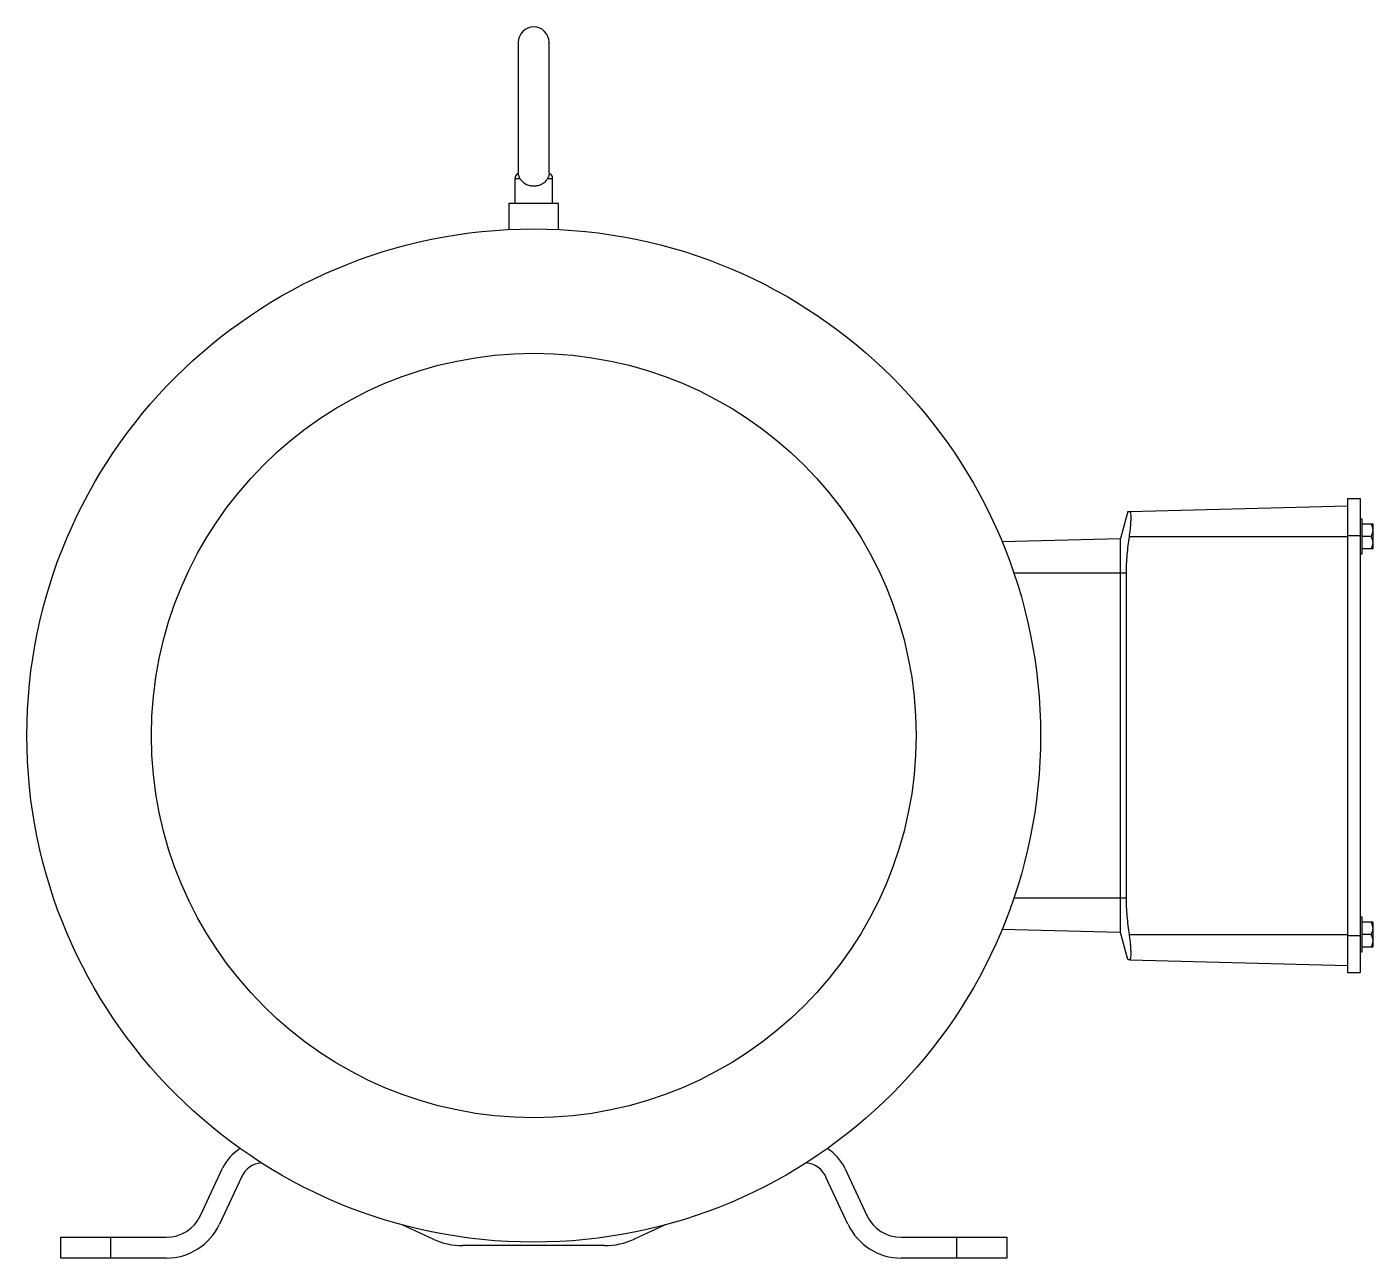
# Paper-space layout '_Left' of a CAD drawing. Header units: inches. Extents: x -5.1 to 8.4, y -5.3 to 7.1.
import ezdxf

# ---------------------------------------------------------------- set-up
doc = ezdxf.new("R2010")
doc.units = ezdxf.units.IN
doc.header["$MEASUREMENT"] = 0

psp = doc.layouts.new('_Left')

# ---------------------------------------------------------------- linework, layer by layer
at = {"color": 7, "linetype": 'Continuous', "lineweight": 25}
for p, q in [((-0.155, 6.964), (-0.155, 5.654)), ((0.155, 5.654), (0.155, 6.964)), ((-0.19, 5.594), (-0.19, 5.344)), ((-0.137, 5.594), (-0.19, 5.594)), ((0.19, 5.594), (0.137, 5.594)), ((0.19, 5.344), (0.19, 5.594)), ((-0.249, 5.344), (-0.249, 5.084)), ((0.249, 5.344), (-0.249, 5.344)), ((0.249, 5.084), (0.249, 5.344)), ((5.985, 2.252), (8.171, 2.309)), ((8.171, 2.38), (8.171, -2.38)), ((8.171, 2.38), (8.301, 2.38)), ((8.301, 2.38), (8.301, -2.38)), ((5.966, 2.251), (5.892, 1.979)), ((8.319, 2.174), (8.301, 2.174)), ((8.319, 1.826), (8.319, 2.174)), ((8.427, 2.125), (8.319, 2.125)), ((8.429, 1.878), (8.429, 2.122)), ((4.702, 1.948), (5.892, 1.979)), ((5.892, -1.979), (5.892, 1.979)), ((5.979, 2), (8.171, 2)), ((8.171, 2.01), (8.301, 2.01)), ((8.41, 2), (8.319, 2)), ((8.301, 1.826), (8.319, 1.826)), ((8.427, 1.875), (8.319, 1.875)), ((5.949, 1.63), (4.822, 1.63)), ((5.949, 1.63), (5.949, -1.63)), ((4.822, -1.63), (5.949, -1.63)), ((8.319, -1.826), (8.301, -1.826)), ((8.319, -2.174), (8.319, -1.826)), ((8.427, -1.875), (8.319, -1.875)), ((8.429, -2.122), (8.429, -1.878)), ((5.892, -1.979), (4.702, -1.948)), ((5.966, -2.251), (5.892, -1.979)), ((5.979, -2), (8.171, -2)), ((8.171, -2.01), (8.301, -2.01)), ((8.41, -2), (8.319, -2)), ((8.427, -2.125), (8.319, -2.125)), ((5.985, -2.252), (8.171, -2.309)), ((8.301, -2.174), (8.319, -2.174)), ((8.171, -2.38), (8.301, -2.38)), ((-3.346, -4.821), (-3.125, -4.348)), ((-2.935, -4.437), (-3.156, -4.91)), ((3.156, -4.91), (2.935, -4.437)), ((3.125, -4.348), (3.346, -4.821)), ((-1.01, -5.059), (-1.313, -4.918)), ((1.313, -4.918), (1.01, -5.059)), ((-4.75, -5.25), (-4.75, -5.041)), ((-4.75, -5.041), (-3.69, -5.041)), ((-4.25, -5.041), (-4.25, -5.25)), ((0.711, -5.125), (-0.711, -5.125)), ((3.69, -5.041), (4.75, -5.041)), ((4.25, -5.25), (4.25, -5.041)), ((4.75, -5.041), (4.75, -5.25)), ((-3.69, -5.25), (-4.75, -5.25)), ((4.75, -5.25), (3.69, -5.25))]:
    psp.add_line(p, q, dxfattribs=at)
for radius in [5.09, 3.84]:
    psp.add_circle((0, 0), radius, dxfattribs=at)
for centre, radius, start, end in [((0, 6.964), 0.155, 0, 180), ((-0.13, 5.594), 0.06, 116.2433, 180), ((0.13, 5.594), 0.06, 0, 63.9636), ((8.319, 2.062), 0.11, 0.3098, 34.9619), ((8.319, 2.063), 0.11, 325.0381, 359.6902), ((8.288, 2), 0.186, 40.8794, 42.0896), ((8.319, 1.937), 0.11, 0.3098, 34.9619), ((8.319, 1.938), 0.11, 325.0381, 359.6902), ((8.288, 2), 0.186, 317.9104, 319.1206), ((8.319, -1.938), 0.11, 0.3098, 34.9619), ((8.288, -2), 0.186, 40.8794, 42.0896), ((8.319, -1.937), 0.11, 325.0381, 359.6902), ((8.319, -2.063), 0.11, 0.3098, 34.9619), ((8.319, -2.062), 0.11, 325.0381, 359.6902), ((8.288, -2), 0.186, 317.9104, 319.1206), ((-2.709, -4.542), 0.459, 121.2435, 155), ((2.709, -4.542), 0.459, 25, 58.7565), ((-2.709, -4.542), 0.25, 95.6074, 155), ((2.709, -4.542), 0.25, 25, 84.3926), ((-3.69, -4.661), 0.38, 270, 335), ((3.69, -4.661), 0.38, 205, 270), ((-3.69, -4.661), 0.589, 270, 335), ((3.69, -4.661), 0.589, 205, 270), ((-0.711, -4.416), 0.709, 245, 270), ((0.711, -4.416), 0.709, 270, 295)]:
    psp.add_arc(centre, radius, start, end, dxfattribs=at)
for points, knots in [([(-0.137, 5.594), (-0.141, 5.602), (-0.149, 5.617), (-0.154, 5.635), (-0.155, 5.647), (-0.155, 5.645), (-0.155, 5.645)], [0, 0, 0, 0, 0.233678, 0.451263, 0.796016, 1, 1, 1, 1]), ([(-0.137, 5.594), (-0.131, 5.583), (-0.123, 5.573), (-0.109, 5.56), (-0.104, 5.555), (-0.093, 5.548), (-0.088, 5.544), (-0.076, 5.538), (-0.07, 5.535), (-0.057, 5.53), (-0.05, 5.528), (-0.036, 5.525), (-0.029, 5.524), (-0.015, 5.522), (-0.008, 5.522), (0.007, 5.522), (0.014, 5.522), (0.029, 5.524), (0.036, 5.525), (0.057, 5.53), (0.07, 5.535), (0.094, 5.547), (0.104, 5.555), (0.123, 5.573), (0.131, 5.583), (0.137, 5.594)], [0, 0, 0, 0, 0.125, 0.125, 0.1875, 0.1875, 0.25, 0.25, 0.3125, 0.3125, 0.375, 0.375, 0.4375, 0.4375, 0.5, 0.5, 0.5625, 0.5625, 0.625, 0.625, 0.75, 0.75, 0.875, 0.875, 1, 1, 1, 1]), ([(0.155, 5.645), (0.155, 5.646), (0.155, 5.648), (0.154, 5.636), (0.149, 5.618), (0.141, 5.601), (0.137, 5.594)], [0, 0, 0, 0, 0.313489, 0.564077, 0.817095, 1, 1, 1, 1]), ([(5.966, 2.251), (5.966, 2.251), (5.967, 2.251), (5.974, 2.252), (5.979, 2.252), (5.985, 2.252)], [0, 0, 0, 0, 0.5, 0.5, 1, 1, 1, 1]), ([(5.985, 2.252), (5.987, 2.252), (5.989, 2.25), (5.991, 2.246), (5.992, 2.244), (5.993, 2.239), (5.993, 2.236), (5.995, 2.227), (5.995, 2.219), (5.996, 2.201), (5.996, 2.19), (5.996, 2.167), (5.995, 2.154), (5.993, 2.126), (5.992, 2.112), (5.99, 2.089), (5.989, 2.081), (5.988, 2.065), (5.987, 2.057), (5.984, 2.033), (5.982, 2.017), (5.979, 2)], [0, 0, 0, 0, 0.125, 0.125, 0.1875, 0.1875, 0.25, 0.25, 0.375, 0.375, 0.5, 0.5, 0.625, 0.625, 0.75, 0.75, 0.8125, 0.8125, 0.875, 0.875, 1, 1, 1, 1]), ([(5.979, 2), (5.97, 1.939), (5.963, 1.877), (5.952, 1.754), (5.949, 1.692), (5.949, 1.63)], [0, 0, 0, 0, 0.5, 0.5, 1, 1, 1, 1]), ([(5.949, -1.63), (5.949, -1.692), (5.952, -1.754), (5.963, -1.877), (5.97, -1.939), (5.979, -2)], [0, 0, 0, 0, 0.5, 0.5, 1, 1, 1, 1]), ([(5.979, -2), (5.982, -2.017), (5.984, -2.033), (5.987, -2.057), (5.988, -2.065), (5.989, -2.081), (5.99, -2.089), (5.992, -2.111), (5.993, -2.126), (5.995, -2.153), (5.996, -2.166), (5.996, -2.19), (5.996, -2.2), (5.995, -2.219), (5.995, -2.227), (5.993, -2.236), (5.993, -2.239), (5.992, -2.244), (5.991, -2.246), (5.989, -2.25), (5.987, -2.252), (5.985, -2.252)], [0, 0, 0, 0, 0.125, 0.125, 0.1875, 0.1875, 0.25, 0.25, 0.375, 0.375, 0.5, 0.5, 0.625, 0.625, 0.75, 0.75, 0.8125, 0.8125, 0.875, 0.875, 1, 1, 1, 1]), ([(5.985, -2.252), (5.979, -2.252), (5.974, -2.252), (5.967, -2.251), (5.966, -2.251), (5.966, -2.251)], [0, 0, 0, 0, 0.5, 0.5, 1, 1, 1, 1])]:
    psp.add_open_spline(points, degree=3, knots=knots, dxfattribs=at)

doc.saveas('drawing.dxf')
